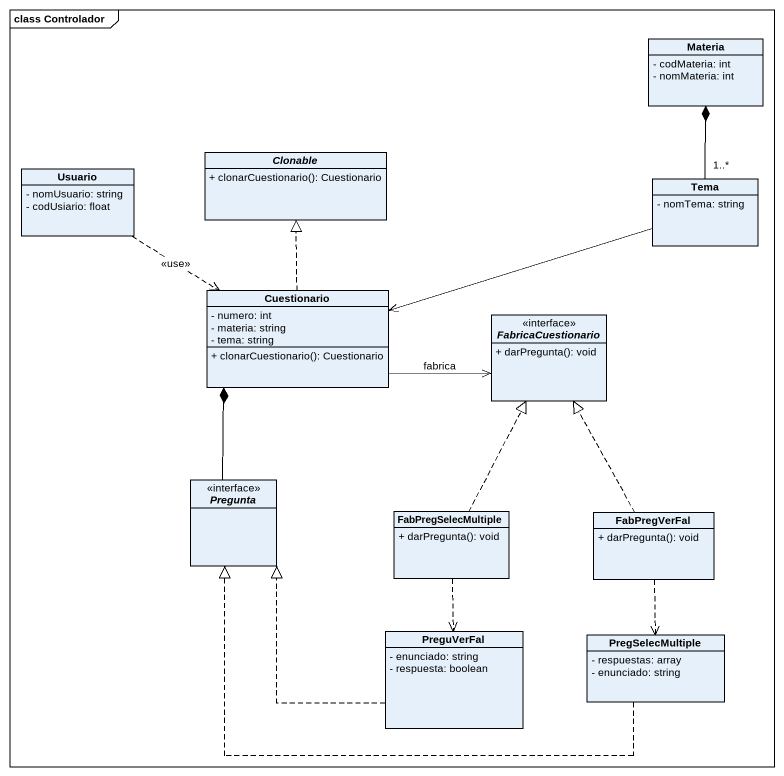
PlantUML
@startuml
mainframe class Controlador
hide circle
hide empty members
skinparam classAttributeIconSize 0
class Materia {
  - codMateria: int
  - nomMateria: int
}
class Usuario {
  - nomUsuario: string
  - codUsiario: float
}
abstract class Clonable {
  + clonarCuestionario(): Cuestionario
}
class Tema {
  - nomTema: string
}
class Cuestionario {
  - numero: int
  - materia: string
  - tema: string
  + clonarCuestionario(): Cuestionario
}
interface FabricaCuestionario <<interface>> {
  + darPregunta(): void
}
interface Pregunta <<interface>>
class FabPregSelecMultiple {
  + darPregunta(): void
}
class FabPregVerFal {
  + darPregunta(): void
}
class PreguVerFal {
  - enunciado: string
  - respuesta: boolean
}
class PregSelecMultiple {
  - respuestas: array
  - enunciado: string
}
Usuario ..> Cuestionario : <<use>>
Tema "1..*" -up-* Materia
Tema -left-> Cuestionario
Cuestionario .up.|> Clonable
Cuestionario -right-> FabricaCuestionario : fabrica
Pregunta -up-* Cuestionario
FabPregSelecMultiple .up.|> FabricaCuestionario
FabPregSelecMultiple ..> PreguVerFal
FabPregVerFal .up.|> FabricaCuestionario
FabPregVerFal ..> PregSelecMultiple
PreguVerFal .up.|> Pregunta
PregSelecMultiple .left.|> Pregunta
@enduml
